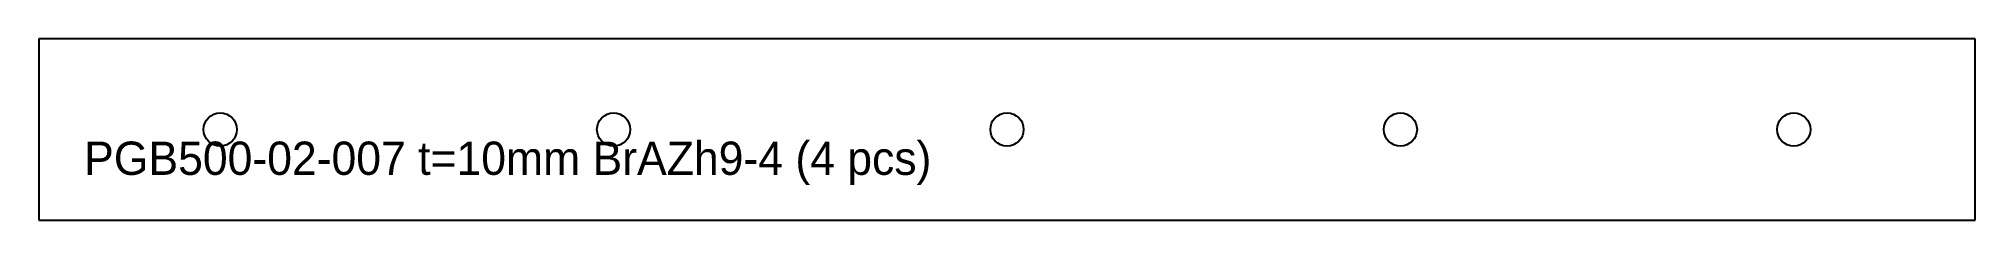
# Model space of a CAD drawing. Header units: millimetres. Extents: x -320 to 320, y -30 to 30.
import ezdxf

# ---------------------------------------------------------------- set-up
doc = ezdxf.new("R2010")
doc.units = ezdxf.units.MM

msp = doc.modelspace()

# ---------------------------------------------------------------- linework, layer by layer
at = {"layer": 'CUT_INNER'}
for centre in [(-260, 0), (-130, 0), (0, 0), (130, 0), (260, 0)]:
    msp.add_circle(centre, 5.5, dxfattribs=at)
at = {"layer": 'CUT_OUTER'}
for p, q in [((320, 30), (-320, 30)), ((-320, 30), (-320, -30)), ((320, -30), (320, 30)), ((-320, -30), (320, -30))]:
    msp.add_line(p, q, dxfattribs=at)

# ---------------------------------------------------------------- texts
at = {"layer": 'MARKING'}
msp.add_text('PGB500-02-007 t=10mm BrAZh9-4 (4 pcs)', height=11, dxfattribs=at).set_placement((-305, -15))

doc.saveas('drawing.dxf')
